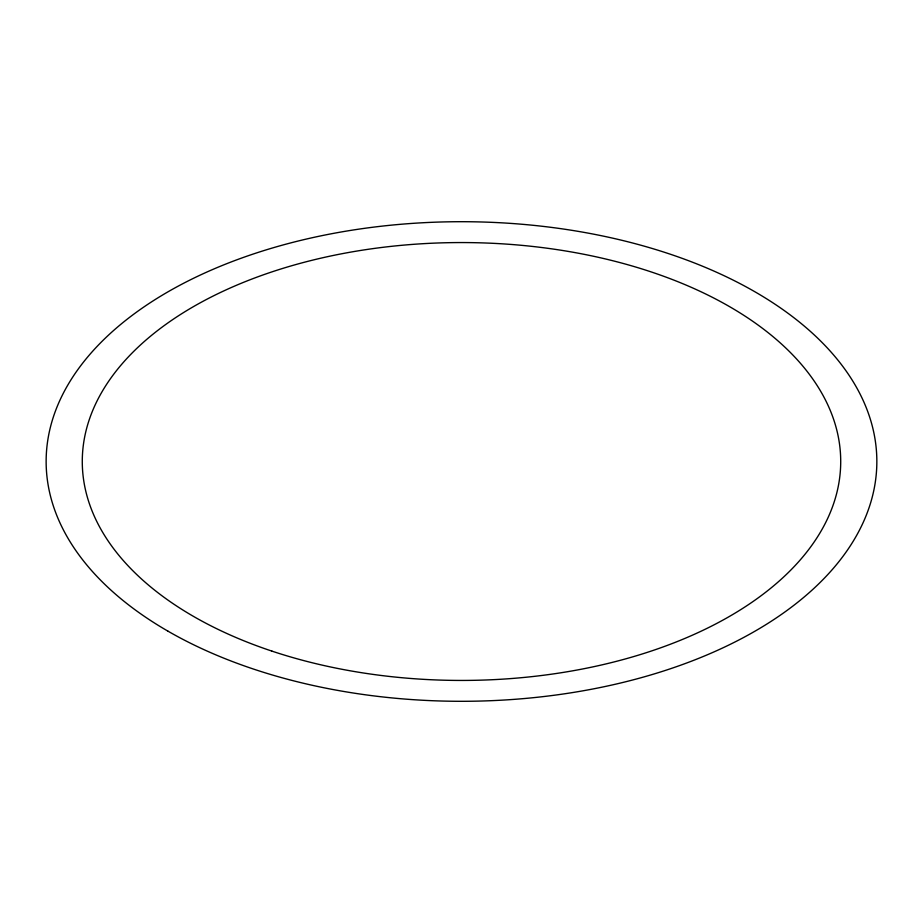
<?xml version="1.0" encoding="UTF-8"?>
<svg xmlns="http://www.w3.org/2000/svg" width="923" height="923" viewBox="0 0 923 923"><rect width="100%" height="100%" fill="white"/><g stroke="black" fill="none" stroke-linecap="round" stroke-linejoin="round"><path stroke-width="1.38" d="M167.801 631.067A415.35 239.795 0 0 0 862.693 523.56A415.35 239.795 0 0 0 354.005 229.873A415.35 239.795 0 0 0 167.801 631.067M271.893 651.107A379.215 218.936 0 0 0 840.715 461.5A379.215 218.936 0 0 0 271.893 271.893A379.215 218.936 0 0 0 271.893 651.107"/></g></svg>
